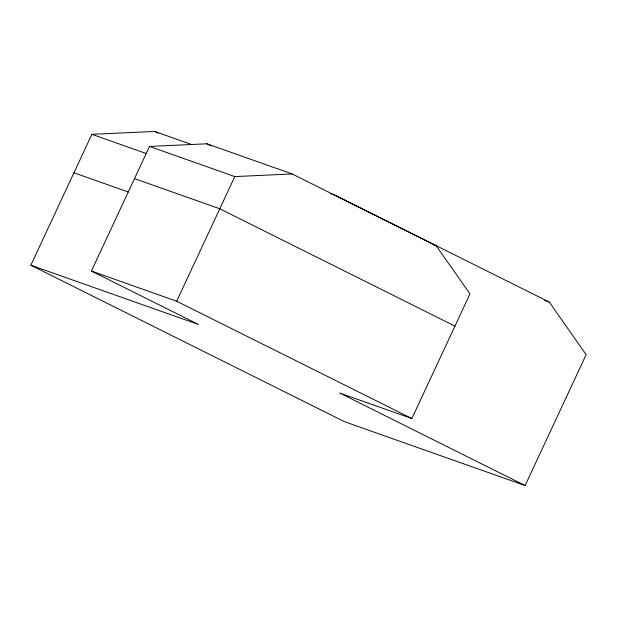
<?xml version="1.0" encoding="UTF-8"?>
<svg xmlns="http://www.w3.org/2000/svg" width="617" height="617" viewBox="0 0 617 617"><rect width="100%" height="100%" fill="white"/><g stroke="black" fill="none" stroke-linecap="round" stroke-linejoin="round"><path stroke-width="0.93" d="M330.797 193.738L335.339 195.342L549.253 302.068L586.15 354.652L525.113 485.548L344.417 421.658L30.85 265.217L91.887 134.321L154.643 131.452L191.872 144.617M30.85 265.217L198.535 324.503L91.401 271.056L149.515 146.422L206.872 143.8L292.157 173.955L436.258 245.844L469.977 293.908L411.863 418.542L339.589 392.983L525.113 485.548M91.401 271.056L176.686 301.212L234.807 176.578L292.157 173.955M433.55 244.887L436.258 245.844M149.515 146.422L234.807 176.578M91.887 134.321L146.268 153.548M544.711 300.464L549.253 302.068M134.498 178.621L219.791 208.777L454.96 326.115M73.947 172.783L128.336 192.018M206.872 143.8L211.153 145.936M154.643 131.452L158.091 133.172M176.686 301.212L411.863 418.542"/></g></svg>
